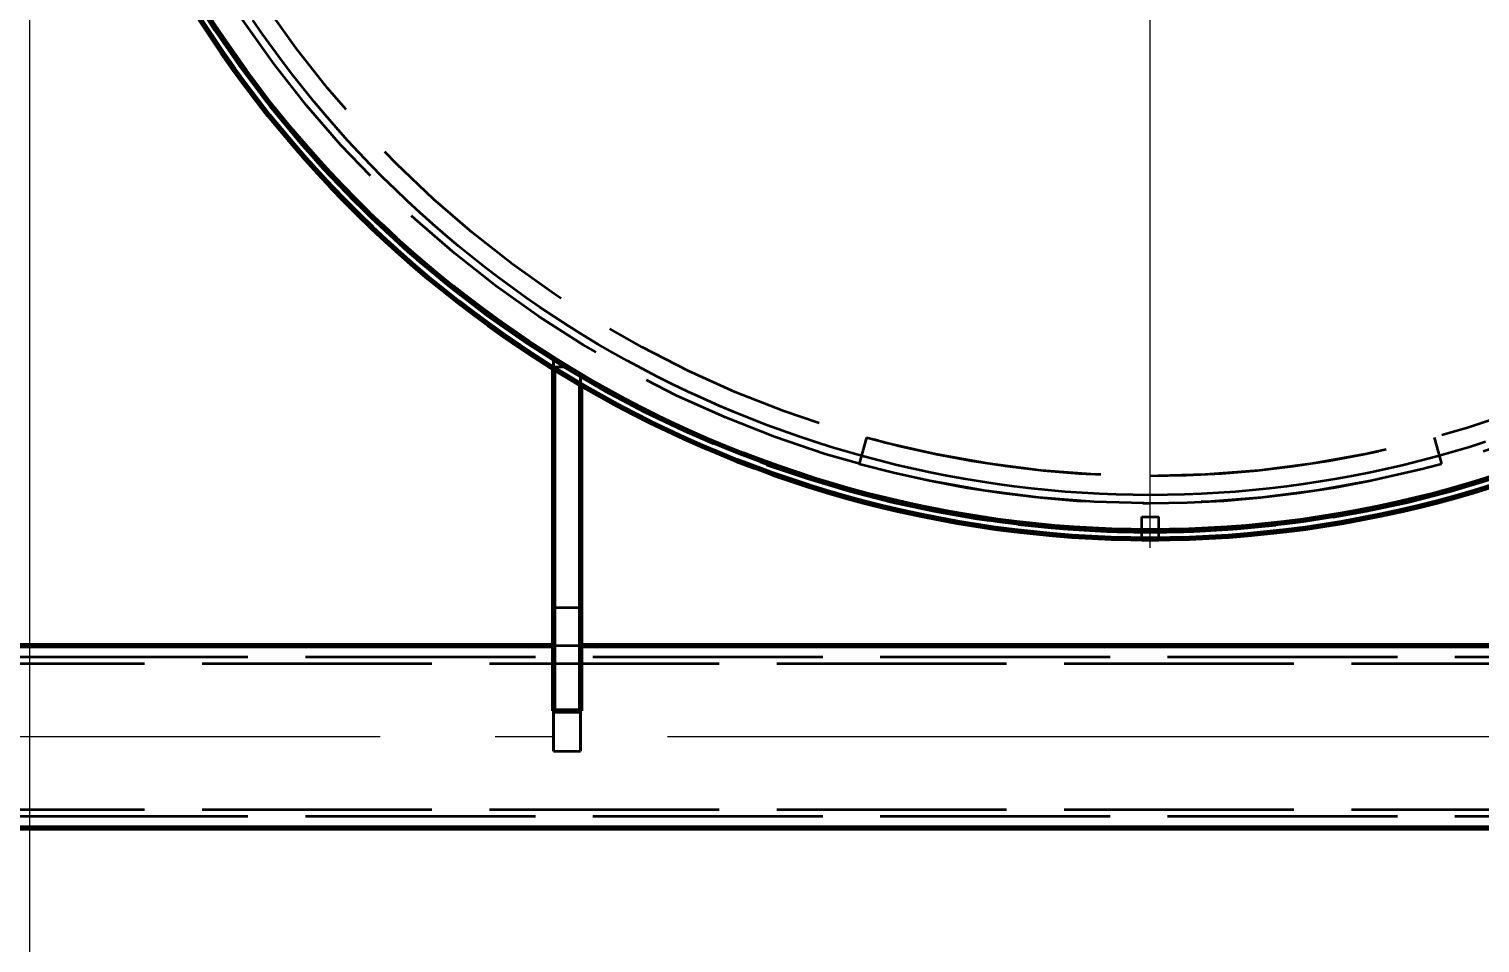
# Model space of a CAD drawing. Header units: millimetres. Extents: x 0 to 2382, y 0 to 420.
# Drawn here: x 136.99 to 162.24, y 106.41 to 122.32 of the extents above; entities that cross this region are included whole.
import ezdxf

# ---------------------------------------------------------------- set-up
doc = ezdxf.new("R2010")
doc.units = ezdxf.units.MM
doc.linetypes.add('IRAM-E-TRAZOS', pattern=[5, 4, -1])
doc.linetypes.add('IRAM-F-TRAZO-PUNTO', pattern=[20, 15, -2, 1, -2])
for name, color, linetype, lineweight in [('01-VISIBLE', 7, 'CONTINUOUS', 70), ('02-OCULTA', 4, 'IRAM-E-TRAZOS', 35), ('03-EJE', 1, 'IRAM-F-TRAZO-PUNTO', 18), ('04-COTA', 3, 'CONTINUOUS', 18)]:
    doc.layers.add(name, color=color, linetype=linetype, lineweight=lineweight)
doc.styles.add('ISO3098', font='isocpeur.ttf')
doc.dimstyles.new('FLAMA-IRAM', dxfattribs={"dimtxt": 3.5, "dimasz": 3.5, "dimexe": 2, "dimexo": 1.5, "dimgap": 1, "dimtad": 1, "dimdec": 1, "dimtxsty": 'ISO3098', "dimblk": 'IRAM_FLECHA', "dimblk1": 'IRAM_FLECHA', "dimblk2": 'IRAM_FLECHA', "dimcen": 2.5, "dimclrd": 256, "dimclre": 256, "dimclrt": 256, "dimazin": 3, "dimtfac": 1, "dimtmove": 0, "dimatfit": 3, "dimlwd": 18, "dimlwe": 18})

# ---------------------------------------------------------------- blocks, each defined once
blk = doc.blocks.new('IRAM_FLECHA')
blk.add_solid([(0, 0), (-1, 0.125), (-1, -0.125)])

msp = doc.modelspace()

# ---------------------------------------------------------------- linework, layer by layer
at = {"layer": '01-VISIBLE'}
for p, q in [((146.113, 116.416), (146.113, 110.451)), ((146.588, 116.13), (146.588, 110.451)), ((156.35, 113.445), (156.35, 113.446)), ((156.35, 113.445), (156.65, 113.445)), ((156.65, 113.445), (156.65, 113.446)), ((131.8, 111.588), (146.113, 111.588)), ((146.588, 111.588), (166.413, 111.588)), ((146.113, 110.451), (146.588, 110.451)), ((131.8, 108.413), (181.2, 108.413))]:
    msp.add_line(p, q, dxfattribs=at)
for radius, start, end in [(19.643, -152.1766, -27.8234), (19.5, -151.7064, -28.2936)]:
    msp.add_arc((156.5, 133.088), radius, start, end, dxfattribs=at)
at = {"layer": '02-OCULTA'}
for p, q in [((145.693, 116.856), (145.676, 116.831)), ((145.693, 116.856), (145.676, 116.831)), ((146.113, 109.745), (146.113, 116.584)), ((146.113, 116.584), (146.113, 116.437)), ((146.113, 116.437), (146.113, 116.416)), ((146.113, 116.437), (146.35, 116.437)), ((146.588, 109.745), (146.588, 116.295)), ((146.588, 116.295), (146.588, 116.13)), ((151.56, 115.207), (151.434, 114.749)), ((151.56, 115.207), (151.434, 114.749)), ((151.56, 115.207), (151.434, 114.749)), ((151.56, 115.207), (151.434, 114.749)), ((161.44, 115.207), (161.566, 114.749)), ((161.44, 115.207), (161.566, 114.749)), ((161.44, 115.207), (161.566, 114.749)), ((161.44, 115.207), (161.566, 114.749)), ((154.205, 113.723), (154.202, 113.693)), ((154.205, 113.723), (154.202, 113.693)), ((156.35, 113.446), (156.35, 113.825)), ((156.35, 113.445), (156.35, 113.825)), ((156.35, 113.825), (156.65, 113.825)), ((156.35, 113.825), (156.65, 113.825)), ((156.65, 113.446), (156.65, 113.825)), ((156.65, 113.445), (156.65, 113.825)), ((158.795, 113.723), (158.798, 113.693)), ((158.795, 113.723), (158.798, 113.693)), ((156.35, 113.445), (156.65, 113.445)), ((146.113, 112.245), (146.113, 109.745)), ((146.113, 110.451), (146.113, 112.245)), ((146.113, 112.245), (146.588, 112.245)), ((146.588, 112.245), (146.588, 109.745)), ((146.588, 110.451), (146.588, 112.245)), ((131.8, 111.388), (181.2, 111.388)), ((146.113, 111.588), (146.588, 111.588)), ((125, 111.27), (188, 111.27)), ((146.113, 109.745), (146.588, 109.745)), ((125, 108.73), (188, 108.73)), ((131.8, 108.613), (181.2, 108.613))]:
    msp.add_line(p, q, dxfattribs=at)
for points in [[(162.335, 115.129), (162.052, 115.04), (161.768, 114.955), (161.483, 114.874), (161.196, 114.798), (160.908, 114.727), (160.619, 114.66), (160.329, 114.598), (160.038, 114.54), (159.746, 114.486), (159.454, 114.438), (159.161, 114.394), (158.867, 114.354), (158.572, 114.319), (158.277, 114.289), (157.982, 114.263), (157.686, 114.243), (157.389, 114.226), (157.093, 114.215), (156.797, 114.208), (156.5, 114.205), (156.203, 114.208), (155.907, 114.215), (155.611, 114.226), (155.314, 114.243), (155.018, 114.263), (154.723, 114.289), (154.428, 114.319), (154.133, 114.354), (153.839, 114.394), (153.546, 114.438), (153.254, 114.486), (152.962, 114.54), (152.671, 114.598), (152.381, 114.66), (152.092, 114.727), (151.804, 114.798), (151.517, 114.874), (151.232, 114.955), (150.948, 115.04), (150.665, 115.129), (150.384, 115.223), (150.104, 115.321), (149.825, 115.424), (149.549, 115.531), (149.274, 115.642), (149.001, 115.758), (148.729, 115.878), (148.46, 116.002), (148.193, 116.13), (147.927, 116.263), (147.664, 116.4), (147.403, 116.54), (147.144, 116.685), (146.888, 116.834), (146.634, 116.987), (146.382, 117.144), (146.133, 117.305), (145.886, 117.47), (145.642, 117.639), (145.401, 117.811), (145.162, 117.987), (144.927, 118.167), (144.694, 118.351), (144.464, 118.538), (144.237, 118.729), (144.013, 118.923), (143.792, 119.121), (143.574, 119.322), (143.359, 119.527), (143.148, 119.735), (142.94, 119.947), (142.735, 120.161), (142.534, 120.379), (142.336, 120.6), (142.142, 120.824), (141.951, 121.051), (141.763, 121.281), (141.58, 121.514), (141.4, 121.75), (141.224, 121.989), (141.051, 122.23), (140.883, 122.474)], [(162.335, 115.129), (162.052, 115.04), (161.768, 114.955), (161.483, 114.874), (161.196, 114.798), (160.908, 114.727), (160.619, 114.66), (160.329, 114.598), (160.038, 114.54), (159.746, 114.486), (159.454, 114.438), (159.161, 114.394), (158.867, 114.354), (158.572, 114.319), (158.277, 114.289), (157.982, 114.263), (157.686, 114.243), (157.389, 114.226), (157.093, 114.215), (156.797, 114.208), (156.5, 114.205), (156.203, 114.208), (155.907, 114.215), (155.611, 114.226), (155.314, 114.243), (155.018, 114.263), (154.723, 114.289), (154.428, 114.319), (154.133, 114.354), (153.839, 114.394), (153.546, 114.438), (153.254, 114.486), (152.962, 114.54), (152.671, 114.598), (152.381, 114.66), (152.092, 114.727), (151.804, 114.798), (151.517, 114.874), (151.232, 114.955), (150.948, 115.04), (150.665, 115.129), (150.384, 115.223), (150.104, 115.321), (149.825, 115.424), (149.549, 115.531), (149.274, 115.642), (149.001, 115.758), (148.729, 115.878), (148.46, 116.002), (148.193, 116.13), (147.927, 116.263), (147.664, 116.4), (147.403, 116.54), (147.144, 116.685), (146.888, 116.834), (146.634, 116.987), (146.382, 117.144), (146.133, 117.305), (145.886, 117.47), (145.642, 117.639), (145.401, 117.811), (145.162, 117.987), (144.927, 118.167), (144.694, 118.351), (144.464, 118.538), (144.237, 118.729), (144.013, 118.923), (143.792, 119.121), (143.574, 119.322), (143.359, 119.527), (143.148, 119.735), (142.94, 119.947), (142.735, 120.161), (142.534, 120.379), (142.336, 120.6), (142.142, 120.824), (141.951, 121.051), (141.763, 121.281), (141.58, 121.514), (141.4, 121.75), (141.224, 121.989), (141.051, 122.23), (140.883, 122.474)], [(146.588, 116.295), (146.548, 116.318), (146.508, 116.342), (146.468, 116.366), (146.429, 116.389), (146.389, 116.413), (146.35, 116.437)]]:
    msp.add_lwpolyline(points, dxfattribs=at)
for radius in [19.643, 19.5, 19.5, 19.5, 19.025, 19.025, 19.025, 19.025, 19.025, 19.025, 19.025, 19.025, 18.55, 18.55, 18.55, 18.55]:
    msp.add_circle((156.5, 133.088), radius, dxfattribs=at)
for radius, start, end in [(19.53, 162, 18), (19.53, 162, 18), (19.5, 162, 18), (19.5, 162, 18), (19.53, -164.7921, -123.6567), (19.53, -164.7921, -123.6567), (19.5, -164.7921, -123.6567), (19.5, -164.7921, -123.6567), (19.5, -122.1875, -120.5529), (19.5, -122.1875, -121.3667), (18.55, -105.4436, -74.5564), (18.55, -105.4436, -74.5564), (18.55, -105.4436, -74.5564), (18.55, -105.4436, -74.5564), (19.025, -105.4436, -74.5564), (19.025, -105.4436, -74.5564), (19.025, -105.4436, -74.5564), (19.025, -105.4436, -74.5564), (19.53, -96.758, -83.242), (19.53, -96.758, -83.242), (19.5, -96.758, -83.242), (19.5, -96.758, -83.242)]:
    msp.add_arc((156.5, 133.088), radius, start, end, dxfattribs=at)
at = {"layer": '03-EJE'}
for p, q in [((156.5, 113.288), (156.5, 152.888)), ((128.1, 110), (184.9, 110))]:
    msp.add_line(p, q, dxfattribs=at)

# ---------------------------------------------------------------- dimensions: what is measured, and where the dimension line sits
at = {"layer": '04-COTA'}
for base, p1, p2, override in [((137, 80), (137, 133.088), (176, 133.088), {"dimlfac": 10, "dimpost": '%%c<>'}), ((128.4, 71), (128.4, 110), (184.6, 110), {"dimlfac": 10, "dimpost": 'trocha <>'})]:
    msp.add_linear_dim(base=base, p1=p1, p2=p2, dimstyle='FLAMA-IRAM', override=override, dxfattribs=at).render()

doc.saveas('drawing.dxf')
